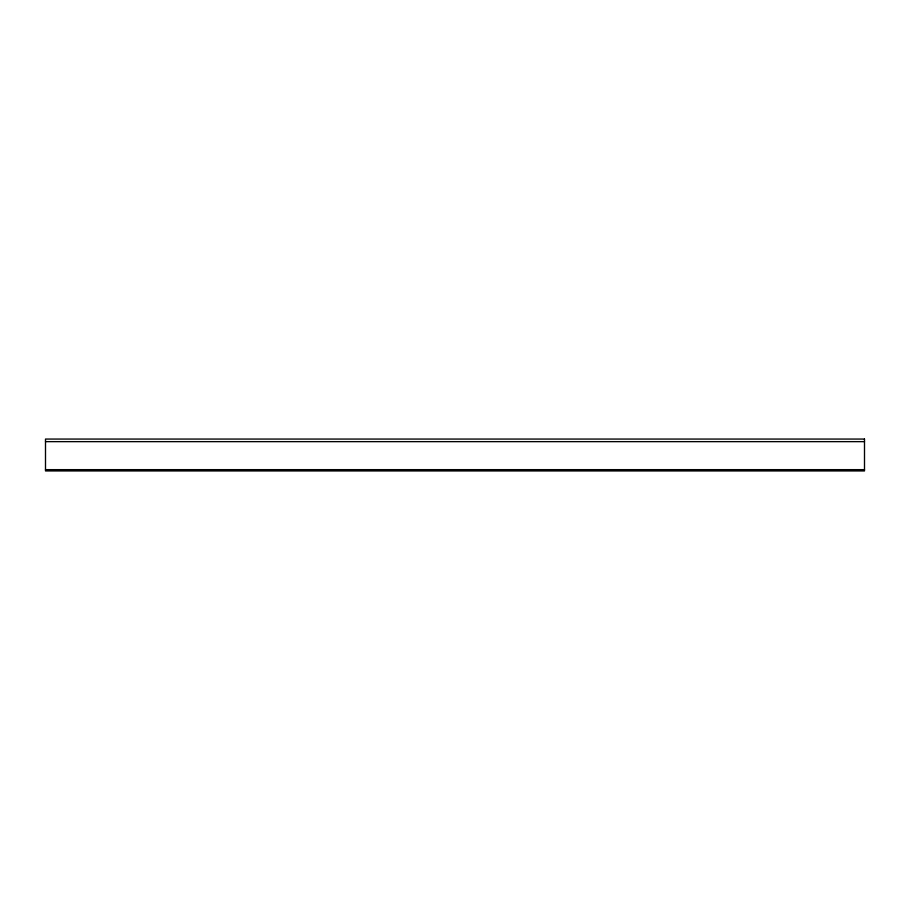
<?xml version="1.0" encoding="UTF-8"?>
<svg xmlns="http://www.w3.org/2000/svg" width="910" height="910" viewBox="0 0 910 910"><rect width="100%" height="100%" fill="white"/><g stroke="black" fill="none" stroke-linecap="round" stroke-linejoin="round"><path stroke-width="1.36" d="M45.5 441.646L864.5 441.646M45.5 469.651L864.5 469.651M864.5 439.064L45.5 439.064L45.5 470.936L864.5 470.936L864.5 439.064"/></g></svg>
